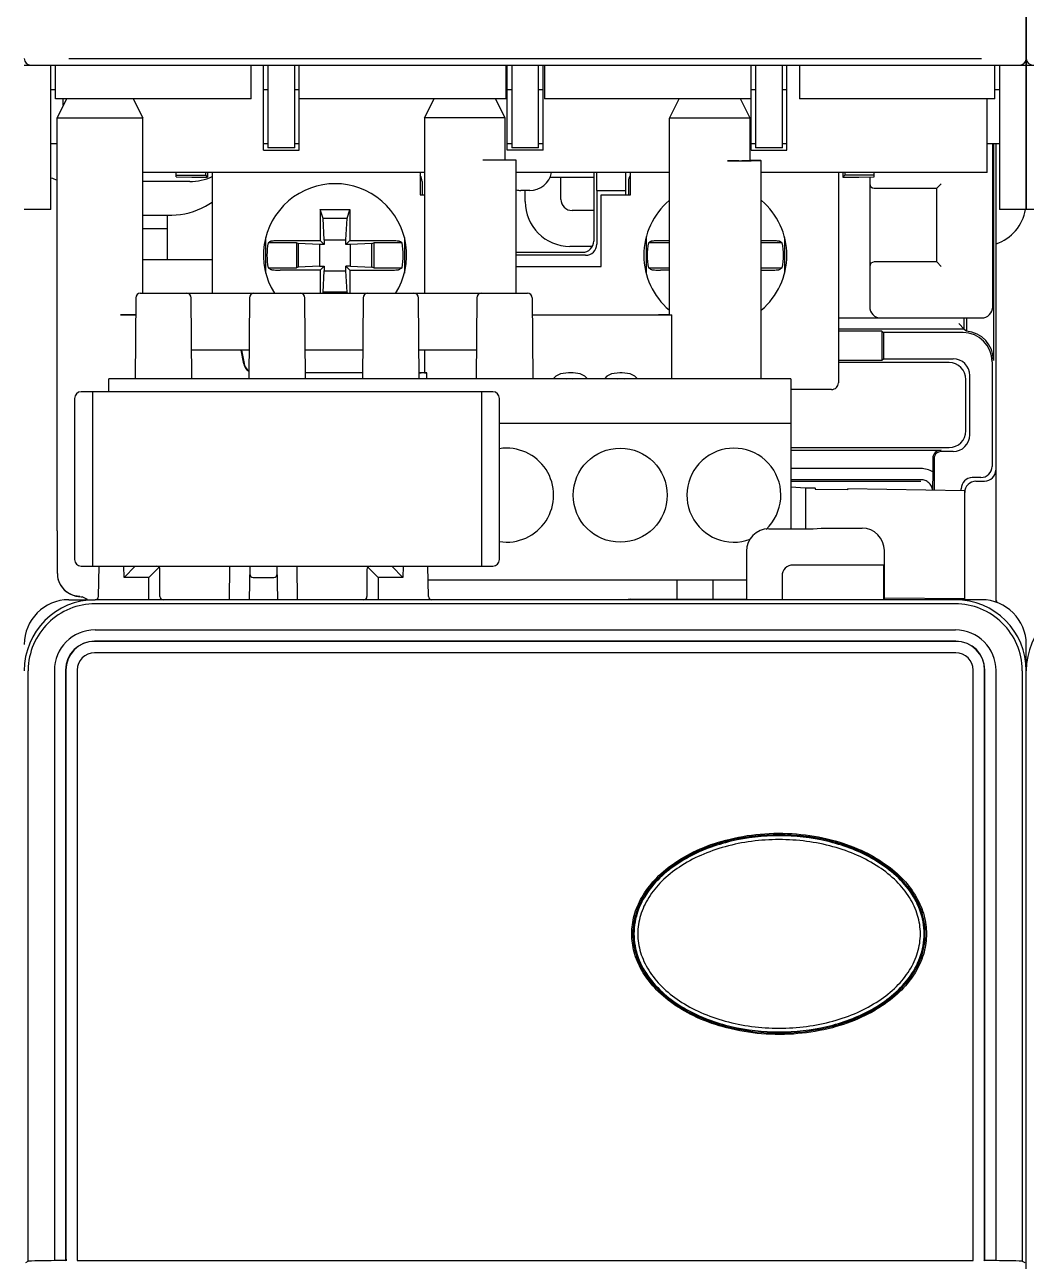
# Model space of a CAD drawing. Header units: millimetres. Extents: x 12275 to 14043, y 11466 to 13479.
# Drawn here: x 13084.75 to 13119.36, y 12885.04 to 12927.78 of the extents above; entities that cross this region are included whole.
import ezdxf

# ---------------------------------------------------------------- set-up
doc = ezdxf.new("R2010")
doc.units = ezdxf.units.MM

msp = doc.modelspace()

# ---------------------------------------------------------------- linework, layer by layer
at = {"color": 0, "linetype": 'Continuous'}
for p, q in [((13119.36373, 12926.38279), (13119.36373, 12970.44953)), ((13119.36373, 12970.44953), (13119.36373, 12926.38279)), ((13086.27502, 12926.61472), (13117.81753, 12926.61472)), ((13084.72882, 12926.38279), (13119.36373, 12926.38279)), ((13085.65654, 12921.39629), (13085.65654, 12926.38279)), ((13085.81116, 12925.22314), (13085.81116, 12926.38279)), ((13092.57194, 12925.45507), (13092.57194, 12926.38279)), ((13093.001, 12923.44463), (13093.001, 12926.38279)), ((13093.15562, 12926.38279), (13093.15562, 12923.52232)), ((13094.08334, 12923.52232), (13094.08334, 12926.38279)), ((13094.23796, 12923.44463), (13094.23796, 12926.38279)), ((13101.38529, 12925.45507), (13101.38529, 12926.38279)), ((13101.42779, 12923.44463), (13101.42779, 12926.38279)), ((13101.58241, 12926.38279), (13101.58241, 12923.52232)), ((13102.51014, 12923.52232), (13102.51014, 12926.38279)), ((13102.66476, 12923.44463), (13102.66476, 12926.38279)), ((13102.70726, 12926.38279), (13102.70726, 12925.45507)), ((13109.85459, 12923.44463), (13109.85459, 12926.38279)), ((13110.00921, 12926.38279), (13110.00921, 12923.52232)), ((13110.93693, 12923.52232), (13110.93693, 12926.38279)), ((13111.09155, 12923.44463), (13111.09155, 12926.38279)), ((13111.52061, 12926.38279), (13111.52061, 12925.45507)), ((13118.28139, 12925.22314), (13118.28139, 12926.38279)), ((13118.43601, 12926.38279), (13118.43601, 12921.39629)), ((13119.36373, 12921.39629), (13119.36373, 12926.38279)), ((13119.36373, 12926.38279), (13119.36373, 12921.39629)), ((13119.36373, 12926.38279), (13153.99864, 12926.38279)), ((13085.81116, 12925.53238), (13085.65654, 12925.53238)), ((13092.57073, 12925.22314), (13085.81116, 12925.22314)), ((13086.19383, 12925.22314), (13085.86528, 12924.56601)), ((13086.08175, 12924.99896), (13086.08175, 12925.22314)), ((13088.4977, 12925.22314), (13088.82625, 12924.56601)), ((13093.15562, 12925.53238), (13093.001, 12925.53238)), ((13094.23796, 12925.53238), (13094.08334, 12925.53238)), ((13101.38408, 12925.22314), (13094.23796, 12925.22314)), ((13098.56732, 12924.56601), (13098.89588, 12925.22314)), ((13101.35048, 12924.56601), (13101.02193, 12925.22314)), ((13101.58241, 12925.53238), (13101.42779, 12925.53238)), ((13102.66476, 12925.53238), (13102.51014, 12925.53238)), ((13109.85459, 12925.22314), (13102.70847, 12925.22314)), ((13107.03277, 12924.55643), (13107.36613, 12925.22314)), ((13109.81594, 12924.55643), (13109.48258, 12925.22314)), ((13110.00921, 12925.53238), (13109.85459, 12925.53238)), ((13111.09155, 12925.53238), (13110.93693, 12925.53238)), ((13118.28139, 12925.22314), (13111.52182, 12925.22314)), ((13118.0108, 12922.67153), (13118.0108, 12925.22314)), ((13118.43601, 12925.53238), (13118.28139, 12925.53238)), ((13085.86528, 12910.28916), (13085.86528, 12924.56601)), ((13085.86528, 12924.56601), (13088.82625, 12924.56601)), ((13088.82625, 12918.49717), (13088.82625, 12924.56601)), ((13098.56732, 12924.56601), (13098.56732, 12918.49717)), ((13101.35048, 12924.56601), (13098.56732, 12924.56601)), ((13101.35048, 12923.09712), (13101.35048, 12924.56601)), ((13107.80588, 12924.55309), (13107.03277, 12924.55646)), ((13107.03277, 12917.75699), (13107.03277, 12924.55643)), ((13109.04284, 12924.55309), (13107.80588, 12924.55309)), ((13109.81594, 12924.55646), (13109.04284, 12924.55309)), ((13109.81594, 12923.0876), (13109.81594, 12924.55643)), ((13085.65654, 12923.67694), (13085.86528, 12923.67694)), ((13093.001, 12923.67694), (13093.15562, 12923.67694)), ((13093.001, 12923.44463), (13094.23796, 12923.44463)), ((13094.08334, 12923.52232), (13093.15562, 12923.52232)), ((13094.08334, 12923.67694), (13094.23796, 12923.67694)), ((13101.42779, 12923.67694), (13101.58241, 12923.67694)), ((13102.66476, 12923.44463), (13101.42779, 12923.44463)), ((13102.51014, 12923.52232), (13101.58241, 12923.52232)), ((13102.51014, 12923.67694), (13102.66476, 12923.67694)), ((13109.85459, 12923.67694), (13110.00921, 12923.67694)), ((13109.85459, 12923.44463), (13111.09155, 12923.44463)), ((13110.93693, 12923.52232), (13110.00921, 12923.52232)), ((13110.93693, 12923.67694), (13111.09155, 12923.67694)), ((13118.0108, 12923.67694), (13118.43601, 12923.67694)), ((13118.20408, 12918.03331), (13118.20408, 12923.67694)), ((13118.23166, 12923.67694), (13118.23166, 12916.18032)), ((13118.32005, 12907.88241), (13118.32005, 12923.67694)), ((13101.73703, 12923.09712), (13100.57738, 12923.09712)), ((13101.73703, 12918.49717), (13101.73703, 12923.09712)), ((13109.42939, 12923.08085), (13109.04284, 12923.08085)), ((13109.80642, 12923.09712), (13110.19297, 12923.09712)), ((13110.20249, 12915.53994), (13110.20249, 12923.0876)), ((13098.56732, 12922.67153), (13088.82625, 12922.67153)), ((13089.9859, 12922.51999), (13089.9859, 12922.67153)), ((13089.9859, 12922.58115), (13091.00434, 12922.58119)), ((13091.00434, 12922.58119), (13091.00434, 12922.67153)), ((13091.06825, 12922.51729), (13091.00434, 12922.58119)), ((13091.06825, 12922.67153), (13091.06825, 12922.51729)), ((13091.22287, 12922.67153), (13091.22287, 12918.49717)), ((13098.4127, 12922.67153), (13098.4127, 12921.89881)), ((13107.03277, 12922.67153), (13101.73703, 12922.67153)), ((13104.41562, 12922.67153), (13104.41562, 12920.30255)), ((13104.5202, 12922.05343), (13104.52397, 12922.67153)), ((13105.52523, 12921.89881), (13105.52523, 12922.67153)), ((13105.67985, 12921.89881), (13105.67985, 12922.67153)), ((13118.0108, 12922.67153), (13110.20249, 12922.67153)), ((13112.86969, 12922.67153), (13112.86969, 12915.40476)), ((13113.02431, 12922.67153), (13113.02431, 12922.51729)), ((13113.02431, 12922.51729), (13113.08821, 12922.58119)), ((13113.08821, 12922.67153), (13113.08821, 12922.58119)), ((13114.10665, 12922.58111), (13113.08821, 12922.58119)), ((13114.10665, 12922.51999), (13114.10665, 12922.67153)), ((13090.44976, 12922.36267), (13088.82625, 12922.36267)), ((13089.9859, 12922.51999), (13090.51881, 12922.51729)), ((13090.51881, 12922.51729), (13091.06825, 12922.51729)), ((13098.48035, 12922.36267), (13098.48035, 12921.89881)), ((13102.90032, 12922.51729), (13104.41562, 12922.51729)), ((13103.28324, 12921.74419), (13103.28324, 12922.51729)), ((13105.6122, 12922.36267), (13105.6122, 12921.89881)), ((13113.02431, 12922.51729), (13113.57375, 12922.51729)), ((13113.57375, 12922.51729), (13114.10665, 12922.51999)), ((13113.95203, 12922.51921), (13113.95203, 12918.03331)), ((13116.27133, 12922.13074), (13116.42595, 12922.28536)), ((13098.4127, 12921.89881), (13098.56732, 12921.89881)), ((13102.2009, 12922.05343), (13101.89166, 12922.05343)), ((13102.04628, 12921.66688), (13102.04628, 12922.05343)), ((13104.5202, 12922.05343), (13104.5202, 12920.19797)), ((13104.5202, 12922.05343), (13105.52523, 12922.05343)), ((13104.67482, 12919.42489), (13104.67482, 12921.89881)), ((13104.67482, 12921.89881), (13105.67985, 12921.89881)), ((13114.10665, 12922.13074), (13116.27133, 12922.13074)), ((13116.27133, 12919.57951), (13116.27133, 12922.13074)), ((13085.65654, 12921.39629), (13084.72882, 12921.39629)), ((13090.99094, 12921.51375), (13091.22287, 12921.64765)), ((13094.96081, 12921.39629), (13094.96081, 12920.32555)), ((13095.06226, 12921.08557), (13094.96081, 12921.39629)), ((13094.96081, 12921.39629), (13095.98903, 12921.39629)), ((13095.88757, 12921.08557), (13095.98903, 12921.39629)), ((13095.98903, 12921.39629), (13095.98903, 12920.32555)), ((13104.41562, 12921.35764), (13103.66979, 12921.35764)), ((13119.36373, 12921.39629), (13118.43601, 12921.39629)), ((13120.29145, 12921.39629), (13119.36373, 12921.39629)), ((13088.82625, 12921.20302), (13089.83128, 12921.20302)), ((13089.67666, 12921.20302), (13089.67666, 12919.65682)), ((13095.09946, 12920.34909), (13095.06226, 12921.08557)), ((13095.88757, 12921.08557), (13095.06226, 12921.08557)), ((13095.85037, 12920.34909), (13095.88757, 12921.08557)), ((13088.82625, 12920.73916), (13089.67666, 12920.73916)), ((13093.07831, 12919.19781), (13093.07831, 12920.42507)), ((13094.13864, 12920.24438), (13093.1597, 12920.24438)), ((13093.58146, 12920.32555), (13094.96081, 12920.32555)), ((13094.13864, 12920.24438), (13094.13864, 12919.37849)), ((13094.20079, 12920.22409), (13094.13864, 12920.24438)), ((13094.20079, 12920.22409), (13094.20079, 12919.39878)), ((13094.93727, 12920.18689), (13094.20079, 12920.22409)), ((13094.93727, 12920.18689), (13094.93727, 12919.43598)), ((13095.09946, 12920.18689), (13094.93727, 12920.18689)), ((13094.96081, 12920.32555), (13095.09946, 12920.18689)), ((13095.09946, 12920.34909), (13095.09946, 12920.18689)), ((13095.09946, 12920.34909), (13095.85037, 12920.34909)), ((13095.85037, 12920.18689), (13095.85037, 12920.34909)), ((13095.98903, 12920.32555), (13095.85037, 12920.18689)), ((13096.01257, 12920.18689), (13095.85037, 12920.18689)), ((13095.98903, 12920.32555), (13097.36838, 12920.32555)), ((13096.74905, 12920.22409), (13096.01257, 12920.18689)), ((13096.01257, 12919.43598), (13096.01257, 12920.18689)), ((13096.74905, 12920.22409), (13096.81119, 12920.24438)), ((13096.74905, 12919.39878), (13096.74905, 12920.22409)), ((13096.81119, 12920.24438), (13096.81119, 12919.37849)), ((13097.79013, 12920.24438), (13096.81119, 12920.24438)), ((13097.87153, 12920.42507), (13097.87153, 12919.19781)), ((13104.36306, 12920.12068), (13103.59248, 12920.12068)), ((13106.22102, 12920.42507), (13106.22102, 12919.19781)), ((13107.03277, 12920.24438), (13106.30242, 12920.24438)), ((13106.72417, 12920.32555), (13107.03277, 12920.32555)), ((13110.20249, 12920.32555), (13110.51109, 12920.32555)), ((13110.93285, 12920.24438), (13110.20249, 12920.24438)), ((13111.01424, 12919.19781), (13111.01424, 12920.42507)), ((13091.22287, 12919.65682), (13088.82625, 12919.65682)), ((13101.73703, 12919.91601), (13104.02909, 12919.91601)), ((13104.13366, 12919.81144), (13101.73703, 12919.81144)), ((13093.1597, 12919.37849), (13094.13864, 12919.37849)), ((13094.96081, 12919.29733), (13093.58146, 12919.29733)), ((13094.20079, 12919.39878), (13094.13864, 12919.37849)), ((13094.93727, 12919.43598), (13094.20079, 12919.39878)), ((13094.93727, 12919.43598), (13095.09946, 12919.43598)), ((13094.96081, 12919.29733), (13095.09946, 12919.43598)), ((13094.96081, 12919.29733), (13094.96081, 12918.49717)), ((13095.06226, 12918.53731), (13095.09946, 12919.27379)), ((13095.09946, 12919.43598), (13095.09946, 12919.27379)), ((13095.09946, 12919.27379), (13095.85037, 12919.27379)), ((13095.85037, 12919.27379), (13095.85037, 12919.43598)), ((13095.85037, 12919.43598), (13095.98903, 12919.29733)), ((13096.01257, 12919.43598), (13095.85037, 12919.43598)), ((13095.88757, 12918.53731), (13095.85037, 12919.27379)), ((13095.98903, 12919.29733), (13095.98903, 12918.49717)), ((13095.98903, 12919.29733), (13097.36838, 12919.29733)), ((13096.01257, 12919.43598), (13096.74905, 12919.39878)), ((13096.81119, 12919.37849), (13096.74905, 12919.39878)), ((13096.81119, 12919.37849), (13097.79013, 12919.37849)), ((13101.73703, 12919.42489), (13104.67482, 12919.42489)), ((13106.30242, 12919.37849), (13107.03277, 12919.37849)), ((13107.03277, 12919.29733), (13106.72417, 12919.29733)), ((13110.20249, 12919.37849), (13110.93285, 12919.37849)), ((13110.20249, 12919.29733), (13110.51109, 12919.29733)), ((13116.27133, 12919.57951), (13114.10665, 12919.57951)), ((13116.42595, 12919.42489), (13116.27133, 12919.57951)), ((13088.58932, 12918.3439), (13088.56486, 12915.54087)), ((13088.74393, 12918.49717), (13102.1286, 12918.49717)), ((13090.52562, 12915.54079), (13090.50116, 12918.3439)), ((13092.51667, 12918.3439), (13092.49221, 12915.54071)), ((13094.45297, 12915.54062), (13094.42851, 12918.3439)), ((13095.04916, 12918.49717), (13095.06226, 12918.53731)), ((13095.88757, 12918.53731), (13095.06226, 12918.53731)), ((13095.90068, 12918.49717), (13095.88757, 12918.53731)), ((13096.44402, 12918.3439), (13096.41956, 12915.54054)), ((13098.38032, 12915.54045), (13098.35586, 12918.3439)), ((13100.37137, 12918.3439), (13100.34691, 12915.54037)), ((13102.28321, 12918.3439), (13102.30768, 12915.54028)), ((13088.58417, 12917.75395), (13088.05315, 12917.75395)), ((13102.28836, 12917.75395), (13107.11547, 12917.75395)), ((13107.11547, 12915.54008), (13107.11547, 12917.75395)), ((13112.86969, 12917.64676), (13117.81753, 12917.64676)), ((13117.22068, 12917.25853), (13117.02742, 12917.4518)), ((13117.22068, 12917.25853), (13117.22068, 12917.64676)), ((13117.2939, 12917.64676), (13117.2939, 12917.18306)), ((13117.22068, 12917.25853), (13112.86969, 12917.25853)), ((13114.37723, 12917.18532), (13112.86969, 12917.18532)), ((13114.37723, 12917.18532), (13114.37723, 12916.18894)), ((13114.37723, 12917.18532), (13114.42446, 12917.13809)), ((13114.42446, 12917.13809), (13114.42446, 12916.23616)), ((13117.17944, 12917.13809), (13114.42446, 12917.13809)), ((13117.22068, 12917.25853), (13117.26029, 12917.21893)), ((13092.50087, 12916.53349), (13090.51695, 12916.53349)), ((13092.32071, 12916.05743), (13092.22916, 12916.53349)), ((13092.23809, 12916.53349), (13092.32796, 12916.0662)), ((13096.42822, 12916.53349), (13094.44431, 12916.53349)), ((13100.35557, 12916.53349), (13098.37166, 12916.53349)), ((13098.56732, 12916.53349), (13098.56732, 12915.74692)), ((13112.86969, 12916.18894), (13114.37723, 12916.18894)), ((13114.37723, 12916.18894), (13114.42446, 12916.23616)), ((13114.42446, 12916.23616), (13116.83217, 12916.23616)), ((13096.42141, 12915.75266), (13094.45112, 12915.75266)), ((13096.42133, 12915.74389), (13094.4512, 12915.74389)), ((13098.65002, 12915.74389), (13098.37855, 12915.74389)), ((13098.65002, 12915.54044), (13098.65002, 12915.74389)), ((13103.54255, 12915.75266), (13103.26069, 12915.71154)), ((13103.70361, 12915.75266), (13103.54255, 12915.75266)), ((13103.9452, 12915.71154), (13103.70361, 12915.75266)), ((13105.31424, 12915.75266), (13105.03238, 12915.71154)), ((13105.39477, 12915.75266), (13105.31424, 12915.75266)), ((13105.67663, 12915.71154), (13105.39477, 12915.75266)), ((13116.69656, 12916.10055), (13112.86969, 12916.10055)), ((13118.18444, 12916.1331), (13118.18444, 12912.51515)), ((13087.65794, 12915.09552), (13087.65796, 12915.54091)), ((13111.22207, 12915.5399), (13087.65796, 12915.54091)), ((13103.09962, 12915.62929), (13103.01244, 12915.54025)), ((13103.26069, 12915.71154), (13103.09962, 12915.62929)), ((13103.46893, 12915.54023), (13103.50228, 12915.54705)), ((13103.50228, 12915.54705), (13103.66334, 12915.54705)), ((13103.66334, 12915.54705), (13103.69675, 12915.54022)), ((13104.10627, 12915.62929), (13103.9452, 12915.71154)), ((13104.1935, 12915.5402), (13104.10627, 12915.62929)), ((13104.87131, 12915.62929), (13104.78406, 12915.54018)), ((13105.03238, 12915.71154), (13104.87131, 12915.62929)), ((13105.24024, 12915.54016), (13105.27397, 12915.54705)), ((13105.27397, 12915.54705), (13105.43503, 12915.54705)), ((13105.43503, 12915.54705), (13105.46881, 12915.54015)), ((13105.83769, 12915.62929), (13105.67663, 12915.71154)), ((13105.925, 12915.54013), (13105.83769, 12915.62929)), ((13111.22207, 12915.5399), (13111.22184, 12910.3553)), ((13117.27636, 12913.74257), (13117.27636, 12915.52075)), ((13117.41197, 12913.60697), (13117.41197, 12915.65636)), ((13100.92528, 12915.09552), (13086.70255, 12915.09552)), ((13087.0891, 12915.09552), (13087.0891, 12909.06534)), ((13100.53873, 12915.09552), (13100.53873, 12909.06534)), ((13112.63775, 12915.17283), (13111.22205, 12915.17283)), ((13086.47062, 12914.86359), (13086.47062, 12909.29727)), ((13101.15721, 12909.29727), (13101.15721, 12914.86359)), ((13111.222, 12913.9937), (13101.15721, 12913.99413)), ((13111.22196, 12913.16277), (13116.69656, 12913.16277)), ((13111.22196, 12913.07439), (13116.4177, 12913.07439)), ((13116.13304, 12912.78973), (13116.13304, 12912.3266)), ((13116.18027, 12912.78973), (13116.18027, 12911.68894)), ((13116.83217, 12913.02716), (13116.4177, 12913.02716)), ((13115.72193, 12912.43887), (13111.22193, 12912.43887)), ((13116.13304, 12912.3266), (13116.1273, 12911.69068)), ((13118.30992, 12912.38966), (13118.30992, 12907.81813)), ((13111.22191, 12912.00479), (13115.72193, 12912.00479)), ((13115.72193, 12912.05233), (13111.22192, 12912.05233)), ((13117.7979, 12912.12861), (13117.49875, 12912.12861)), ((13117.62424, 12912.00312), (13117.92339, 12912.00312)), ((13111.73426, 12911.76598), (13111.2219, 12911.79528)), ((13111.73426, 12911.76598), (13111.73426, 12910.3553)), ((13112.06494, 12911.76025), (13111.73426, 12911.76598)), ((13112.06494, 12911.76025), (13112.06494, 12911.72553)), ((13112.08237, 12911.72538), (13112.06494, 12911.76025)), ((13112.06494, 12911.72553), (13113.20074, 12911.71569)), ((13113.18835, 12911.7158), (13113.20074, 12911.74057)), ((13113.20074, 12911.74057), (13113.20074, 12911.71569)), ((13117.2377, 12911.67062), (13113.20074, 12911.74057)), ((13117.11221, 12911.6728), (13117.11221, 12911.74207)), ((13117.2377, 12907.94667), (13117.2377, 12911.67062)), ((13110.46385, 12910.3553), (13112.00381, 12910.3553)), ((13112.00381, 12910.3553), (13112.27162, 12910.37961)), ((13112.27162, 12910.37961), (13113.68821, 12910.37961)), ((13109.69181, 12909.58326), (13109.69181, 12907.92003)), ((13114.46073, 12907.90569), (13114.46073, 12909.60615)), ((13086.70255, 12909.06534), (13100.92528, 12909.06534)), ((13087.29863, 12908.01963), (13087.31688, 12909.06534)), ((13088.1825, 12908.67879), (13088.17575, 12909.06534)), ((13088.56242, 12909.06534), (13088.1825, 12908.67879)), ((13089.38989, 12909.03137), (13089.03731, 12908.67879)), ((13089.42386, 12908.02165), (13089.42386, 12908.94937)), ((13091.8211, 12907.90569), (13091.84135, 12909.06534)), ((13092.51689, 12907.90569), (13092.53714, 12909.06534)), ((13093.46486, 12909.06534), (13093.4851, 12907.90569)), ((13094.18089, 12907.90569), (13094.16065, 12909.06534)), ((13096.57813, 12908.94937), (13096.57813, 12908.02165)), ((13096.6121, 12909.03137), (13096.96468, 12908.67879)), ((13097.4397, 12909.06534), (13097.8195, 12908.67879)), ((13097.82625, 12909.06534), (13097.8195, 12908.67879)), ((13098.70337, 12908.01963), (13098.68512, 12909.06534)), ((13114.23706, 12909.10585), (13111.30795, 12909.10585)), ((13114.4303, 12909.0959), (13114.43729, 12909.07494)), ((13089.03731, 12908.67879), (13088.1825, 12908.67879)), ((13089.03731, 12907.90569), (13089.03731, 12908.67879)), ((13092.64634, 12908.67885), (13093.35566, 12908.67885)), ((13096.96468, 12908.67879), (13096.96468, 12907.90569)), ((13097.8195, 12908.67879), (13096.96468, 12908.67879)), ((13109.69181, 12908.58206), (13098.69354, 12908.58253)), ((13107.29439, 12907.92003), (13107.29442, 12908.58216)), ((13108.53138, 12908.58211), (13108.53135, 12907.92003)), ((13110.92193, 12908.71983), (13110.92193, 12907.90569)), ((13114.44048, 12907.90569), (13114.44048, 12908.88193)), ((13086.29515, 12908.11864), (13086.30557, 12908.11333)), ((13086.33999, 12908.09612), (13086.30557, 12908.11333)), ((13086.27502, 12907.90569), (13087.18268, 12907.90569)), ((13086.70283, 12908.00596), (13086.73888, 12908.00511)), ((13086.92087, 12907.91412), (13086.73888, 12908.00511)), ((13086.85484, 12907.94713), (13086.85484, 12907.90569)), ((13116.90661, 12907.76673), (13087.18594, 12907.76673)), ((13117.81753, 12907.90569), (13087.18728, 12907.90569)), ((13105.69354, 12907.92003), (13109.69181, 12907.92003)), ((13109.70616, 12907.90569), (13109.69181, 12907.92003)), ((13114.46073, 12907.97073), (13117.2377, 12907.94667)), ((13116.10274, 12907.9135), (13116.10277, 12907.90556)), ((13117.2377, 12907.94667), (13117.1726, 12907.91412)), ((13118.34366, 12907.8588), (13118.32005, 12907.88241)), ((13118.34366, 12907.81344), (13118.34366, 12907.8588)), ((13087.17955, 12906.862), (13116.913, 12906.862)), ((13116.92846, 12906.47545), (13087.16409, 12906.47545)), ((13116.92846, 12906.46735), (13087.16409, 12906.46735)), ((13119.36373, 12836.12329), (13119.36373, 12906.35949)), ((13119.36373, 12836.12329), (13119.36373, 12906.35949)), ((13116.92846, 12906.07368), (13087.16409, 12906.07368)), ((13084.86589, 12885.04282), (13084.86589, 12905.44723)), ((13085.77251, 12905.45496), (13085.77251, 12885.06056)), ((13086.15906, 12905.47042), (13086.15906, 12885.06056)), ((13086.16715, 12905.47042), (13086.16715, 12885.43637)), ((13086.56082, 12905.47042), (13086.56082, 12885.06056)), ((13117.53173, 12885.06056), (13117.53173, 12905.47042)), ((13117.9254, 12885.43637), (13117.9254, 12905.47042)), ((13117.93349, 12885.06056), (13117.93349, 12905.47042)), ((13118.32005, 12885.06056), (13118.32005, 12905.45496)), ((13119.22666, 12905.44723), (13119.22666, 12885.04282)), ((13084.78281, 12885.00118), (13084.86612, 12885.04282)), ((13086.15906, 12885.06056), (13085.77251, 12885.06056)), ((13086.18042, 12885.04988), (13086.15906, 12885.06056)), ((13086.56082, 12885.06056), (13117.53173, 12885.06056)), ((13117.93349, 12885.06056), (13117.91213, 12885.04988)), ((13118.32005, 12885.06056), (13117.93349, 12885.06056)), ((13119.22643, 12885.04282), (13119.30974, 12885.00118))]:
    msp.add_line(p, q, dxfattribs=at)
msp.add_lwpolyline([(13085.86531, 12910.28915), (13085.86532, 12910.21305), (13085.86548, 12910.04454), (13085.8658, 12909.88331), (13085.86625, 12909.73091), (13085.86683, 12909.58853), (13085.86752, 12909.45713), (13085.8683, 12909.33746), (13085.86916, 12909.22995), (13085.87007, 12909.13471), (13085.87104, 12909.05165), (13085.87205, 12908.98037), (13085.87309, 12908.92034), (13085.87417, 12908.87077), (13085.87532, 12908.83009), (13085.87665, 12908.79549), (13085.87861, 12908.76135), (13085.88342, 12908.71183), (13085.89804, 12908.63004), (13085.9283, 12908.53082), (13085.97495, 12908.43028), (13086.03687, 12908.33561), (13086.11518, 12908.24783), (13086.21063, 12908.16964), (13086.29516, 12908.11867)], dxfattribs=at)
msp.add_circle((13105.33087, 12911.52003), 1.62351, dxfattribs=at)
for centre, radius, start, end in [((13084.96075, 12926.61472), 0.23193, 180, 270), ((13119.1318, 12926.61472), 0.23193, 270, 0), ((13119.59566, 12926.61472), 0.23193, 180, 270), ((13102.2009, 12922.82653), 0.7731, 270, 348.321439), ((13086.27502, 12923.90887), 1.5462, 246.223013, 254.617623), ((13090.44976, 12924.21811), 1.85544, 270, 294.821997), ((13095.47492, 12919.81144), 2.47392, 327.736679, 212.102481), ((13098.0938, 12922.36267), 0.38655, 0, 32.782275), ((13105.99875, 12922.36267), 0.38655, 147.271987, 180), ((13114.10665, 12922.28536), 0.15462, 180, 270), ((13101.89166, 12922.82653), 0.7731, 258.350155, 270), ((13103.66979, 12921.74419), 0.38655, 180, 270), ((13089.83128, 12923.52232), 2.3193, 270, 300), ((13103.59248, 12921.66688), 1.5462, 180, 270), ((13108.61763, 12919.81144), 2.47392, 130.184963, 229.815037), ((13108.61763, 12919.81144), 2.47392, 310.184963, 49.815037), ((13117.81753, 12921.66688), 1.5462, 289.08831, 349.840106), ((13095.47492, 12919.81144), 2.35535, 169.407981, 190.592019), ((13098.38565, 12911.26827), 10.38659, 119.570133, 120.208213), ((13092.56419, 12911.26827), 10.38659, 59.791787, 60.429867), ((13095.47492, 12919.81144), 2.35535, 349.407981, 10.592019), ((13108.61763, 12919.81144), 2.35535, 169.407981, 190.592019), ((13111.52836, 12911.26827), 10.38659, 119.570133, 120.208213), ((13105.7069, 12911.26827), 10.38659, 59.791787, 60.429867), ((13108.61763, 12919.81144), 2.35535, 349.407981, 10.592019), ((13098.38269, 12928.34945), 10.38064, 239.791604, 240.43005), ((13092.56715, 12928.34945), 10.38064, 299.56995, 300.208396), ((13111.5254, 12928.34945), 10.38064, 239.791604, 240.43005), ((13105.70986, 12928.34945), 10.38064, 299.56995, 300.208396), ((13114.10665, 12919.42489), 0.15462, 90, 180), ((13088.74393, 12918.34254), 0.15462, 89.999978, 179.49796), ((13090.34656, 12918.34255), 0.15462, 0.500063, 90.007648), ((13092.67128, 12918.34254), 0.15462, 89.999978, 179.49796), ((13094.27391, 12918.34255), 0.15462, 0.500063, 90.007648), ((13096.59864, 12918.34254), 0.15462, 89.999978, 179.49796), ((13098.20126, 12918.34255), 0.15462, 0.500063, 90.007648), ((13100.52599, 12918.34254), 0.15462, 89.999978, 179.49796), ((13102.1286, 12918.34254), 0.15462, 0.503437, 90.000026), ((13114.33858, 12918.03331), 0.38655, 180, 270), ((13117.81753, 12918.03331), 0.38655, 270, 0), ((13112.63775, 12915.40476), 0.23193, 269.999993, 0), ((13086.70255, 12914.86359), 0.23193, 90, 180), ((13100.92528, 12914.86359), 0.23193, 0, 90), ((13101.40351, 12911.5202), 1.62351, 261.238955, 98.75791), ((13109.25822, 12911.51986), 1.62351, 313.284328, 290.38953), ((13116.41769, 12912.78974), 0.28465, 89.998773, 180.001227), ((13116.41769, 12912.78974), 0.23743, 89.998529, 180.001471), ((13086.70255, 12909.29727), 0.23193, 180, 270), ((13089.30789, 12908.94937), 0.11597, 0, 90), ((13096.6941, 12908.94937), 0.11597, 90, 180), ((13100.92528, 12909.29727), 0.23193, 270, 0), ((13086.65139, 12908.80483), 0.77316, 180.001198, 242.563724), ((13087.18728, 12905.44723), 2.45846, 90, 180), ((13086.27502, 12906.35949), 1.5462, 90, 180), ((13087.18268, 12908.02165), 0.11597, 270, 359), ((13089.53983, 12908.02165), 0.11597, 180, 270), ((13096.46217, 12908.02165), 0.11597, 270, 0), ((13098.81932, 12908.02165), 0.11597, 181, 270), ((13116.90527, 12905.44723), 2.45846, 0, 90), ((13117.81753, 12906.35949), 1.5462, 0, 90), ((13121.82219, 12905.44723), 2.45846, 90, 180), ((13087.17955, 12905.45496), 1.40704, 90, 180), ((13116.913, 12905.45496), 1.40704, 360, 90), ((13087.16409, 12905.47042), 1.00503, 90, 180), ((13087.16409, 12905.47042), 0.99693, 90, 180), ((13116.92846, 12905.47042), 1.00503, 0, 90), ((13116.92846, 12905.47042), 0.99693, 0, 90), ((13087.16409, 12905.47042), 0.60326, 90, 180), ((13116.92846, 12905.47042), 0.60326, 0, 90), ((13087.07528, 12905.44726), 2.20958, 179.145772, 180.000836), ((13117.01727, 12905.44726), 2.20958, 359.999164, 0.854228), ((13086.73463, 12812.72245), 72.34451, 90.76201, 91.4799963), ((13117.27966, 12808.72281), 76.34484, 88.5388145, 89.2191792)]:
    msp.add_arc(centre, radius, start, end, dxfattribs=at)
for centre, major_axis, ratio, start_param, end_param in [((13092.57073, 12925.45507), (0, 0.23193), 0.00523604, -3.14159265, -1.57079633), ((13101.38408, 12925.45507), (0, 0.23193), 0.00523604, -3.14159265, -1.57079633), ((13102.70847, 12925.45507), (0, 0.23193), 0.00523604, -4.71238898, -3.14162007), ((13111.52182, 12925.45507), (0, 0.23193), 0.00523604, 1.57079633, 3.14156524), ((13109.04284, 12923.0876), (0.7731, 0), 0.00872687, -1.57079633, 0), ((13109.42939, 12923.0876), (0.7731, 0), 0.00872687, -1.57079633, 0), ((13104.02906, 12920.30258), (0.27335, -0.27335), 0.99992385, -0.78536009, 0.78536009), ((13104.13363, 12920.198), (0.27335, -0.27335), 0.99992385, -0.78536009, 0.78536009), ((13088.05315, 12917.7607), (0.7731, 0), 0.00872687, -1.57079633, -0.81148852), ((13106.65532, 12917.76609), (0.38655, 0), 0.00872687, -1.57079633, -0.12455767), ((13117.17937, 12916.13302), (0.71072, 0.71072), 0.99992385, -0.78536009, 0.78536009), ((13117.26025, 12916.2139), (-0.26417, 1.11913), 0.38199203, -0.62053129, -0.55358959), ((13117.22659, 12916.18025), (0.71072, 0.71072), 0.99992385, -0.78536009, 0.71841838), ((13116.83212, 12915.65632), (0.41003, 0.41003), 0.99992385, -0.78536009, 0.78536009), ((13092.70032, 12916.13045), (0.24619, 0.29805), 0.99993595, -3.83196522, -3.02110536), ((13092.70756, 12916.13922), (0.24619, 0.29805), 0.99993595, 2.45122009, 3.2406092), ((13098.18987, 12915.75603), (0.38655, 0), 0.00872687, -1.05150555, -0.12455767), ((13099.34042, 12915.74692), (0.7731, 0), 0.00872687, -3.14159265, -2.67482731), ((13116.69651, 12915.52071), (0.41003, 0.41003), 0.99992385, -0.78536009, 0.78536009), ((13116.69651, 12913.74262), (0.41003, -0.41003), 0.99992385, -0.78536009, 0.78536009), ((13116.83212, 12913.60701), (0.41003, -0.41003), 0.99992385, -0.78536009, 0.78536009), ((13117.79787, 12912.51517), (0.27335, -0.27335), 0.99992385, -0.78536009, 0.78536009), ((13117.92336, 12912.38969), (-0.27335, 0.27335), 0.99992385, -3.92695274, -2.35623257), ((13117.49878, 12911.74204), (-0.27335, 0.27335), 0.99992385, -0.78536009, 0.78536009), ((13117.62427, 12911.61656), (0.27335, -0.27335), 0.99992385, 2.35623257, 3.92695274), ((13110.46597, 12909.58114), (0.54816, -0.54816), 0.99726469, 2.35756402, 3.92562129), ((13113.68751, 12909.60545), (0.24467, 0.73461), 0.99847786, -1.24883259, 0.32105035), ((13111.30901, 12908.71877), (0.27408, -0.27408), 0.99726469, 2.35756402, 3.92562129), ((13114.23706, 12909.09572), (0.19328, 0), 0.05240778, 0.01745329, 1.57079633), ((13114.43711, 12908.88193), (0, 0.19328), 0.01745506, -1.57079633, -0.05235988), ((13092.6484, 12908.79481), (0.08346, 0.08201), 0.98239799, -3.92683852, -2.35634678), ((13093.3536, 12908.79481), (-0.08346, 0.08201), 0.98239799, -3.92683852, -2.35634678), ((13086.7028, 12908.77907), (0.79071, -0.19186), 0.94746599, -1.80878186, -1.34478239), ((13105.69425, 12907.14587), (-0.24467, 0.73461), 0.99847786, -0.32105035, -0.20228702), ((13086.18065, 12885.43637), (0, 0.38655), 0.03492077, -4.71238898, -3.15904595), ((13117.9119, 12885.43637), (0, 0.38655), 0.03492077, -3.12413936, -1.57079633)]:
    msp.add_ellipse(centre, major_axis=major_axis, ratio=ratio, start_param=start_param, end_param=end_param, dxfattribs=at)
for points, knots in [([(13093.25999, 12920.30203), (13093.26425, 12920.30444), (13093.27697, 12920.30782), (13093.31365, 12920.31448), (13093.37914, 12920.32009), (13093.47376, 12920.3246), (13093.54411, 12920.32555), (13093.58146, 12920.32555)], [0, 0, 0, 0, 0.04541567, 0.12016914, 0.34732219, 0.65338295, 1, 1, 1, 1]), ([(13097.36838, 12920.32555), (13097.40573, 12920.32555), (13097.47608, 12920.3246), (13097.5707, 12920.32009), (13097.63619, 12920.31448), (13097.67287, 12920.30782), (13097.68559, 12920.30444), (13097.68985, 12920.30203)], [0, 0, 0, 0, 0.34661968, 0.65268074, 0.87983264, 0.95458505, 1, 1, 1, 1]), ([(13106.4027, 12920.30203), (13106.40696, 12920.30444), (13106.41968, 12920.30782), (13106.45636, 12920.31448), (13106.52186, 12920.32009), (13106.61647, 12920.3246), (13106.68682, 12920.32555), (13106.72417, 12920.32555)], [0, 0, 0, 0, 0.04541567, 0.12016914, 0.34732219, 0.65338295, 1, 1, 1, 1]), ([(13110.51109, 12920.32555), (13110.54844, 12920.32555), (13110.61879, 12920.3246), (13110.71341, 12920.32009), (13110.7789, 12920.31448), (13110.81558, 12920.30782), (13110.8283, 12920.30444), (13110.83256, 12920.30203)], [0, 0, 0, 0, 0.34661968, 0.65268074, 0.87983264, 0.95458505, 1, 1, 1, 1]), ([(13093.25999, 12919.32085), (13093.26425, 12919.31843), (13093.27697, 12919.31506), (13093.31365, 12919.3084), (13093.37914, 12919.30279), (13093.47376, 12919.29828), (13093.54411, 12919.29733), (13093.58146, 12919.29733)], [0, 0, 0, 0, 0.0454158, 0.12016912, 0.34732247, 0.65338327, 1, 1, 1, 1]), ([(13097.36838, 12919.29733), (13097.40571, 12919.29733), (13097.47602, 12919.29829), (13097.57063, 12919.30283), (13097.63616, 12919.3084), (13097.67288, 12919.31505), (13097.6856, 12919.31844), (13097.68985, 12919.32085)], [0, 0, 0, 0, 0.34644202, 0.65225049, 0.8798758, 0.95464503, 1, 1, 1, 1]), ([(13106.4027, 12919.32085), (13106.40696, 12919.31843), (13106.41968, 12919.31506), (13106.45636, 12919.3084), (13106.52186, 12919.30279), (13106.61647, 12919.29828), (13106.68682, 12919.29733), (13106.72417, 12919.29733)], [0, 0, 0, 0, 0.0454158, 0.12016912, 0.34732247, 0.65338327, 1, 1, 1, 1]), ([(13110.51109, 12919.29733), (13110.54842, 12919.29733), (13110.61873, 12919.29829), (13110.71334, 12919.30283), (13110.77887, 12919.3084), (13110.8156, 12919.31505), (13110.82831, 12919.31844), (13110.83256, 12919.32085)], [0, 0, 0, 0, 0.34644202, 0.65225049, 0.8798758, 0.95464503, 1, 1, 1, 1]), ([(13116.1251, 12911.6903), (13116.12017, 12911.73945), (13116.09296, 12911.83699), (13116.0013, 12911.95785), (13115.87104, 12912.03539), (13115.77132, 12912.05234), (13115.72193, 12912.05233)], [0, 0, 0, 0, 0.25012999, 0.49999706, 0.74988423, 1, 1, 1, 1]), ([(13087.18594, 12907.76673), (13086.8869, 12907.76655), (13086.28252, 12907.64787), (13085.51615, 12907.14055), (13084.99778, 12906.38167), (13084.8704, 12905.77915), (13084.86594, 12905.4802)], [0, 0, 0, 0, 0.25004936, 0.50003894, 0.7499949, 1, 1, 1, 1]), ([(13119.22661, 12905.4802), (13119.22215, 12905.77915), (13119.09477, 12906.38167), (13118.5764, 12907.14055), (13117.81003, 12907.64787), (13117.20565, 12907.76655), (13116.90661, 12907.76673)], [0, 0, 0, 0, 0.25000508, 0.49996104, 0.74995059, 1, 1, 1, 1]), ([(13105.72809, 12896.35556), (13105.72809, 12896.56731), (13105.78692, 12897.00929), (13106.06043, 12897.65076), (13106.5193, 12898.26248), (13107.16631, 12898.81256), (13107.99763, 12899.28385), (13109.01534, 12899.63991), (13110.18254, 12899.84016), (13111.41525, 12899.84397), (13112.59476, 12899.64889), (13113.62887, 12899.29187), (13114.47162, 12898.81587), (13115.12247, 12898.26274), (13115.58167, 12897.65058), (13115.85511, 12897.00888), (13115.91385, 12896.56711), (13115.91385, 12896.35556)], [0, 0, 0, 0, 0.04684584, 0.09727657, 0.15265645, 0.21451777, 0.28384066, 0.36293568, 0.45186216, 0.54463011, 0.63435824, 0.71512629, 0.7854105, 0.84730505, 0.90276871, 0.95319851, 1, 1, 1, 1]), ([(13115.8748, 12896.35556), (13115.8748, 12896.49558), (13115.84962, 12896.77641), (13115.70155, 12897.31856), (13115.35224, 12897.93743), (13114.76074, 12898.54184), (13114.06146, 12899.01393), (13113.29634, 12899.36693), (13112.22266, 12899.69014), (13110.82092, 12899.84791), (13109.4192, 12899.69012), (13108.34556, 12899.36688), (13107.58044, 12899.01394), (13106.88119, 12898.54183), (13106.28969, 12897.93744), (13105.94039, 12897.31856), (13105.79232, 12896.77641), (13105.76714, 12896.49558), (13105.76714, 12896.35556)], [0, 0, 0, 0, 0.03128988, 0.06260369, 0.12504463, 0.18752614, 0.25005236, 0.312578, 0.37512418, 0.5000041, 0.62488211, 0.68742605, 0.74994851, 0.81247399, 0.87495527, 0.93739601, 0.96871, 1, 1, 1, 1]), ([(13115.83718, 12896.35556), (13115.83716, 12896.63207), (13115.73283, 12897.1897), (13115.31608, 12897.92138), (13114.728, 12898.51927), (13113.80387, 12899.14024), (13112.48524, 12899.62399), (13110.82097, 12899.80804), (13109.15669, 12899.62399), (13107.83806, 12899.14025), (13106.91394, 12898.51927), (13106.32586, 12897.92139), (13105.90911, 12897.18971), (13105.80478, 12896.63208), (13105.80476, 12896.35556)], [0, 0, 0, 0, 0.0624123, 0.12489675, 0.18745982, 0.2500485, 0.37496743, 0.50000004, 0.62503256, 0.74995132, 0.81253981, 0.8751027, 0.93758702, 1, 1, 1, 1]), ([(13115.70412, 12896.35556), (13115.70412, 12896.46317), (13115.68776, 12896.67994), (13115.61548, 12897.00055), (13115.49668, 12897.3143), (13115.27413, 12897.72613), (13114.87873, 12898.20741), (13114.26276, 12898.69852), (13113.51925, 12899.09746), (13112.67715, 12899.39338), (13111.7664, 12899.57415), (13110.82097, 12899.63594), (13109.87553, 12899.57415), (13108.96479, 12899.39338), (13108.12269, 12899.09746), (13107.37917, 12898.69852), (13106.7632, 12898.20741), (13106.36781, 12897.72613), (13106.14526, 12897.3143), (13106.02646, 12897.00055), (13105.95418, 12896.67994), (13105.93782, 12896.46317), (13105.93782, 12896.35556)], [0, 0, 0, 0, 0.02501668, 0.05031543, 0.07615519, 0.10275851, 0.15885337, 0.21952248, 0.28481399, 0.35408524, 0.42628009, 0.5, 0.57371992, 0.64591476, 0.71518601, 0.78047753, 0.84114663, 0.89724149, 0.92384481, 0.94968457, 0.97498332, 1, 1, 1, 1]), ([(13115.91385, 12896.35556), (13115.91385, 12896.14382), (13115.85502, 12895.70184), (13115.5815, 12895.06036), (13115.12264, 12894.44864), (13114.47563, 12893.89857), (13113.64431, 12893.42727), (13112.6266, 12893.07121), (13111.4594, 12892.87096), (13110.22669, 12892.86715), (13109.04718, 12893.06223), (13108.01307, 12893.41925), (13107.17032, 12893.89525), (13106.51947, 12894.44839), (13106.06027, 12895.06054), (13105.78683, 12895.70225), (13105.72809, 12896.14402), (13105.72809, 12896.35556)], [0, 0, 0, 0, 0.04684584, 0.09727657, 0.15265645, 0.21451777, 0.28384066, 0.36293568, 0.45186216, 0.54463011, 0.63435824, 0.71512629, 0.7854105, 0.84730505, 0.90276871, 0.95319851, 1, 1, 1, 1]), ([(13105.76714, 12896.35556), (13105.76714, 12896.21554), (13105.79232, 12895.93472), (13105.94039, 12895.39256), (13106.28969, 12894.77369), (13106.88119, 12894.16929), (13107.58047, 12893.69719), (13108.34559, 12893.34419), (13109.41928, 12893.02099), (13110.82101, 12892.86321), (13112.22274, 12893.021), (13113.29638, 12893.34424), (13114.06149, 12893.69718), (13114.76074, 12894.1693), (13115.35224, 12894.77369), (13115.70155, 12895.39256), (13115.84962, 12895.93472), (13115.8748, 12896.21554), (13115.8748, 12896.35556)], [0, 0, 0, 0, 0.03128988, 0.06260369, 0.12504463, 0.18752614, 0.25005236, 0.312578, 0.37512418, 0.5000041, 0.62488211, 0.68742605, 0.74994851, 0.81247399, 0.87495527, 0.93739601, 0.96871, 1, 1, 1, 1]), ([(13105.80476, 12896.35556), (13105.80477, 12896.07905), (13105.90911, 12895.52142), (13106.32585, 12894.78974), (13106.91393, 12894.19185), (13107.83806, 12893.57088), (13109.15669, 12893.08713), (13110.82097, 12892.90308), (13112.48524, 12893.08713), (13113.80387, 12893.57088), (13114.728, 12894.19185), (13115.31608, 12894.78974), (13115.73283, 12895.52141), (13115.83716, 12896.07905), (13115.83718, 12896.35556)], [0, 0, 0, 0, 0.0624123, 0.12489675, 0.18745982, 0.2500485, 0.37496743, 0.50000004, 0.62503256, 0.74995132, 0.81253981, 0.8751027, 0.93758702, 1, 1, 1, 1]), ([(13105.93782, 12896.35556), (13105.93782, 12896.24795), (13105.95418, 12896.03118), (13106.02646, 12895.71057), (13106.14526, 12895.39682), (13106.36781, 12894.98499), (13106.7632, 12894.50371), (13107.37917, 12894.01261), (13108.12269, 12893.61366), (13108.96479, 12893.31774), (13109.87553, 12893.13697), (13110.82097, 12893.07518), (13111.7664, 12893.13697), (13112.67715, 12893.31774), (13113.51925, 12893.61366), (13114.26276, 12894.01261), (13114.87873, 12894.50371), (13115.27413, 12894.98499), (13115.49668, 12895.39682), (13115.61548, 12895.71057), (13115.68776, 12896.03118), (13115.70412, 12896.24795), (13115.70412, 12896.35556)], [0, 0, 0, 0, 0.02501668, 0.05031543, 0.07615519, 0.10275851, 0.15885337, 0.21952248, 0.28481399, 0.35408524, 0.42628009, 0.5, 0.57371992, 0.64591476, 0.71518601, 0.78047753, 0.84114663, 0.89724149, 0.92384481, 0.94968457, 0.97498332, 1, 1, 1, 1])]:
    msp.add_open_spline(points, degree=3, knots=knots, dxfattribs=at)
for points in [[(13116.13304, 12912.3266), (13116.01108, 12912.39944), (13115.86399, 12912.43837), (13115.72193, 12912.43887)], [(13086.30557, 12908.11333), (13086.41147, 12908.06035), (13086.53289, 12908.03172), (13086.6513, 12908.03172)]]:
    msp.add_open_spline(points, degree=3, dxfattribs=at)

doc.saveas('drawing.dxf')
